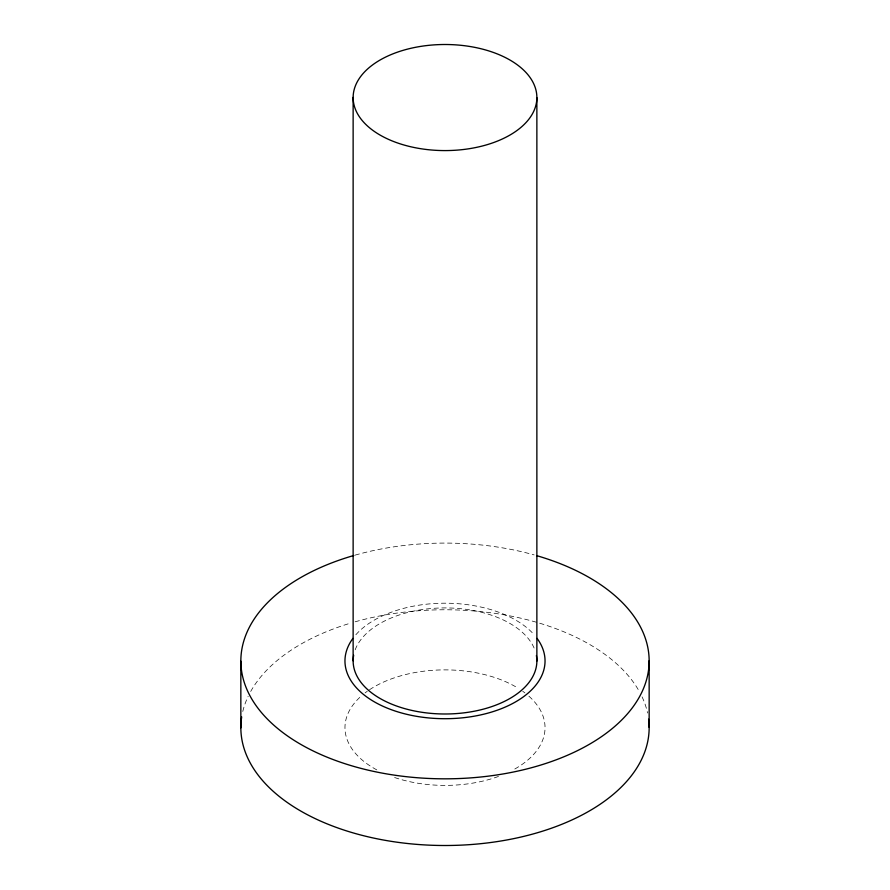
<?xml version="1.0" encoding="UTF-8"?>
<svg xmlns="http://www.w3.org/2000/svg" width="890" height="890" viewBox="0 0 890 890"><rect width="100%" height="100%" fill="white"/><g stroke="black" fill="none" stroke-linecap="round" stroke-linejoin="round"><path stroke-width="0.67" stroke-dasharray="4.45 3.34" d="M242.77 711.477A204.155 117.869 0 0 1 248.154 696.381M250.702 691.452A204.155 117.869 0 0 1 351.294 622.911M355.11 621.81A204.155 117.869 0 0 1 639.031 690.974M642.079 696.881A204.155 117.869 0 0 1 647.575 713.024M528.894 696.18A100.036 57.75 0 0 1 513.219 769.872M498.5 776.436A100.036 57.75 0 0 1 391.5 776.436M376.782 769.872A100.036 57.75 0 0 1 361.106 696.18M365.111 692.876A100.036 57.75 0 0 1 367.259 691.285M369.506 689.739A100.036 57.75 0 0 1 518.158 688.248M522.741 691.285A100.036 57.75 0 0 1 524.889 692.876M355.867 634.737A100.036 57.75 0 0 1 445 603.198A100.036 57.75 0 0 1 534.134 634.737M355.11 555.126A204.155 117.869 0 0 1 534.1 554.904M355.188 649.8A91.87 53.044 0 0 1 445.234 607.915A91.87 53.044 0 0 1 534.912 650.056"/><path stroke-width="1.33" d="M649.155 660.703L649.155 727.386M536.87 97.677A91.87 53.044 0 0 1 398.865 143.412A91.87 53.044 0 0 1 399.265 51.542A91.87 53.044 0 0 1 536.87 97.677L536.87 661.092M353.13 97.411L353.13 660.825M240.845 661.203L240.845 727.886M648.621 719.165A204.155 117.869 0 0 1 443.064 845.5A204.155 117.869 0 0 1 241.691 716.928M537.082 638.386A100.036 57.75 0 0 1 445 718.708A100.036 57.75 0 0 1 352.918 638.386M536.659 555.638A204.155 117.869 0 0 1 603.787 735.04A204.155 117.869 0 0 1 285.868 734.795A204.155 117.869 0 0 1 353.842 555.494M536.392 655.541A91.87 53.044 0 0 1 444.766 713.991A91.87 53.044 0 0 1 353.664 655.285"/></g></svg>
